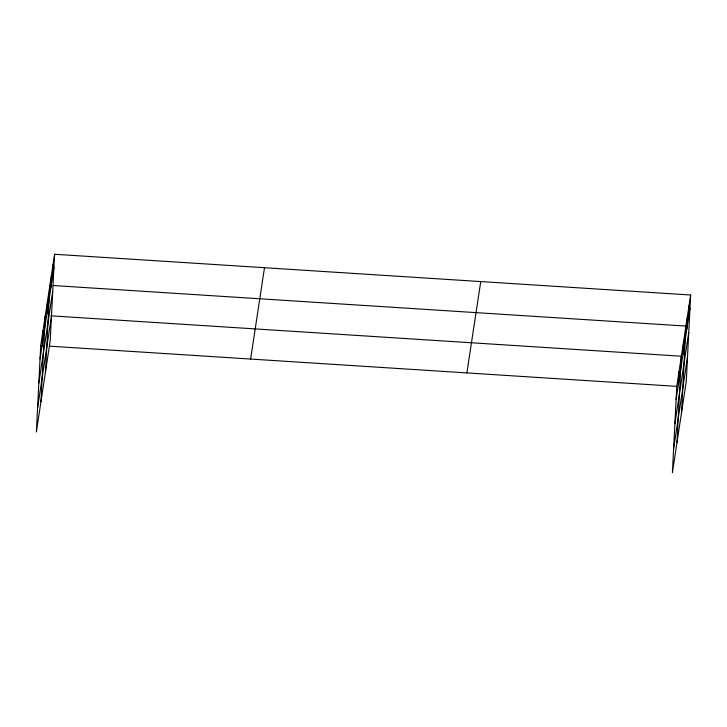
<?xml version="1.0" encoding="UTF-8"?>
<svg xmlns="http://www.w3.org/2000/svg" width="727" height="727" viewBox="0 0 727 727"><rect width="100%" height="100%" fill="white"/><g stroke="black" fill="none" stroke-linecap="round" stroke-linejoin="round"><path stroke-width="1.09" d="M54.607 254.259L40.721 345.607L36.35 431.983L50.227 340.636L54.607 254.259L690.65 295.017L686.27 381.393L672.393 472.741L676.773 386.364L690.65 295.017M42.348 343.744L43.011 330.531M40.93 401.84L45.301 315.463M46.928 313.601L47.591 300.387M45.51 371.697L49.881 285.32M50.79 288.174L51.453 274.97M52.362 277.823L53.035 264.61M678.391 384.501L679.063 371.288M676.973 442.598L681.353 356.221L50.826 315.818M682.971 354.358L683.644 341.145M681.553 412.454L685.934 326.078L53.198 285.529M686.833 328.931L687.506 315.727M688.405 318.58L689.078 305.376M40.058 358.811L53.934 267.472M38.831 382.956L52.707 291.618M37.577 407.838L51.453 316.49M250.624 359.056L264.501 267.709M466.879 372.915L480.756 281.567M676.101 399.568L689.978 308.23M674.883 423.714L688.76 332.375M673.62 448.595L687.497 357.248M40.721 345.607L42.938 345.743M49.563 346.17L676.773 386.364"/></g></svg>
